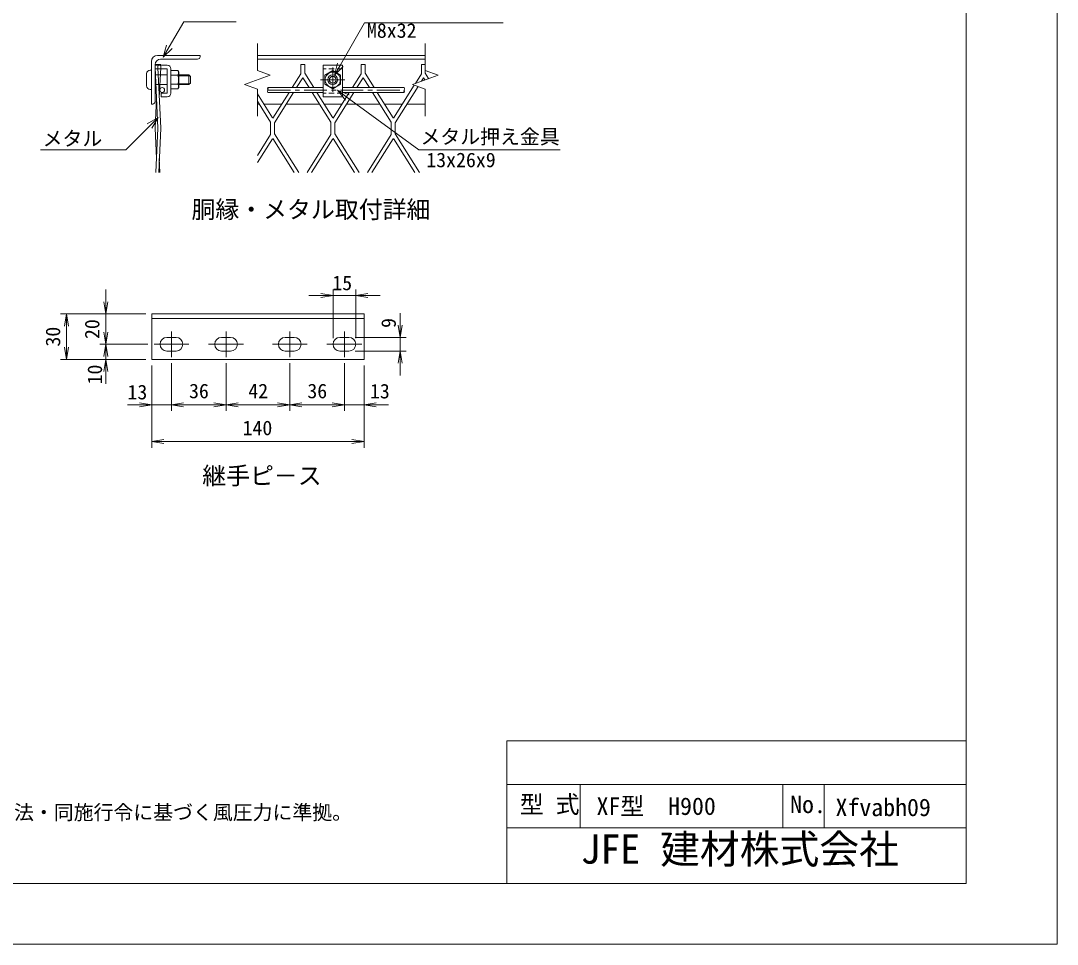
# Model space of a CAD drawing. Units: millimetres, scale not verified, with parts at other scales. Extents: x -4200 to 4200, y -2970 to 2970.
# Drawn here: x 784 to 4200, y -2970 to 74 of the extents above; entities that cross this region are included whole.
import ezdxf
from ezdxf.enums import TextEntityAlignment as Align

# ---------------------------------------------------------------- set-up
doc = ezdxf.new("R2010")
doc.units = ezdxf.units.MM
doc.header["$LTSCALE"] = 15
for name, pattern in [('CHAIN1', [8, 5, -1, 1, -1]), ('DASHED1', [1.8, 1.2, -0.6]), ('LONG_CHAIN', [21, 18, -1, 1, -1])]:
    doc.linetypes.add(name, pattern=pattern)
doc.layers.add('0-0_D-TTL-TXT', color=7, linetype='Continuous')
for name, color, linetype, lineweight in [('0-1_D-STR1', 1, 'Continuous', 9), ('0-2_D-BMK', 2, 'LONG_CHAIN', 9), ('0-3_D-STR-DIM', 7, 'Continuous', 9), ('0-7_D-STR3', 3, 'Continuous', 9), ('0-8_0', 7, 'Continuous', 9), ('0-9_D-STR-TXT', 7, 'Continuous', 9), ('0-B_D-TTL', 2, 'Continuous', 9), ('0-C_1', 7, 'Continuous', 9), ('0-D_4筋', 1, 'Continuous', 9), ('0-E_WAKU', 7, 'Continuous', 9)]:
    doc.layers.add(name, color=color, linetype=linetype, lineweight=lineweight)
doc.styles.add('ＭＳ ゴシック', font='')
doc.styles.get('ＭＳ ゴシック').set_extended_font_data('MS Gothic')

# ---------------------------------------------------------------- blocks, each defined once
blk = doc.blocks.new('_Open')
at = {"layer": '0-8_0'}
blk.add_line((-15, 2.5), (0, 0), dxfattribs=at)
blk.add_lwpolyline([(-15, -2.5), (0, 0), (-15, 0)], dxfattribs=at)
blk = doc.blocks.new('MLeader23')
at = {"layer": '0-8_0'}
blk.add_line((1253.23, -46.27), (1273.23, -11.63), dxfattribs=at)
for points in [[(1273.23, -11.63), (1320.94, 71.01), (1486.7, 71.01), (1493.9, 71.01)], [(1282.51, -16.99), (1253.23, -46.27), (1263.95, -6.27)]]:
    blk.add_lwpolyline(points, dxfattribs=at)
blk = doc.blocks.new('MLeader24')
at = {"layer": '0-8_0'}
blk.add_line((1236.15, -244.67), (1207.87, -272.95), dxfattribs=at)
for points in [[(1207.87, -272.95), (1129.61, -351.2), (856.13, -351.2), (848.93, -351.2)], [(1200.29, -265.37), (1236.15, -244.67), (1215.44, -280.53)]]:
    blk.add_lwpolyline(points, dxfattribs=at)
blk = doc.blocks.new('MLeader25')
at = {"layer": '0-9_D-STR-TXT'}
blk.add_line((1827.6, -155.13), (1859.89, -178.74), dxfattribs=at)
for points in [[(1853.56, -187.39), (1827.6, -155.13), (1866.21, -170.08)], [(1859.89, -178.74), (2096.16, -351.48), (2554.76, -351.48), (2561.96, -351.48)]]:
    blk.add_lwpolyline(points, dxfattribs=at)
blk = doc.blocks.new('MLeader26')
at = {"layer": '0-8_0'}
blk.add_line((1817.29, -105.78), (1837.15, -71.06), dxfattribs=at)
for points in [[(1837.15, -71.06), (1916.25, 67.18), (2366.01, 67.18), (2373.21, 67.18)], [(1846.45, -76.38), (1817.29, -105.78), (1827.85, -65.74)]]:
    blk.add_lwpolyline(points, dxfattribs=at)

msp = doc.modelspace()

# ---------------------------------------------------------------- linework, layer by layer
at = {"layer": '0-1_D-STR1'}
for p, q in [((1214.58, -60.46), (1214.58, -200.46)), ((1244.58, -52.46), (1366.58, -52.46)), ((1563.88, -40.46), (2117.09, -40.46)), ((1563.88, -52.46), (2117.09, -52.46)), ((1226.58, -192.46), (1226.58, -70.46)), ((1218.58, -200.46), (1214.58, -200.46)), ((1569.71, -200.46), (1563.88, -200.46)), ((1643.82, -200.46), (1584.82, -200.46)), ((1768.51, -200.46), (1658.93, -200.46)), ((1842.62, -200.46), (1783.62, -200.46)), ((1967.31, -200.46), (1857.73, -200.46)), ((2041.42, -200.46), (1982.42, -200.46)), ((2117.09, -200.46), (2056.53, -200.46))]:
    msp.add_line(p, q, dxfattribs=at)
msp.add_lwpolyline([(1234.58, -40.46), (1374.58, -40.46), (1374.58, -44.46)], dxfattribs=at)
for centre, radius, start, end in [((1234.58, -60.46), 20, 90, 179.99957), ((1244.58, -70.46), 18, 90, 179.99954), ((1366.58, -44.46), 8, 270, 0), ((1218.58, -192.46), 8, 270, 0)]:
    msp.add_arc(centre, radius, start, end, dxfattribs=at)
at = {"layer": '0-2_D-BMK'}
for p, q in [((1812.03, -80.46), (1812.03, -160.46)), ((1852.03, -120.46), (1772.03, -120.46)), ((1280.35, -949.83), (1280.35, -1034.83)), ((1460.35, -949.83), (1460.35, -1034.83)), ((1670.35, -949.83), (1670.35, -1034.83)), ((1850.35, -949.83), (1850.35, -1034.83)), ((1222.85, -992.33), (1337.85, -992.33)), ((1402.85, -992.33), (1517.85, -992.33)), ((1612.85, -992.33), (1727.85, -992.33)), ((1792.85, -992.33), (1907.85, -992.33))]:
    msp.add_line(p, q, dxfattribs=at)
at = {"layer": '0-3_D-STR-DIM'}
for p, q in [((1563.88, -0.46), (1563.88, -89.67)), ((2117.09, -0.46), (2117.09, -89.67)), ((1606.17, -105.06), (1563.88, -89.67)), ((1521.6, -135.85), (1606.17, -105.06)), ((1563.88, -151.24), (1521.6, -135.85)), ((1563.88, -151.24), (1563.88, -240.46)), ((2117.09, -151.24), (2117.09, -240.46)), ((1063.93, -852.33), (1063.93, -812.33)), ((1812.85, -972.33), (1812.85, -811.9)), ((1887.85, -972.33), (1887.85, -811.9)), ((1772.85, -831.9), (1732.85, -831.9)), ((1812.85, -831.9), (1887.85, -831.9)), ((1927.85, -831.9), (1967.85, -831.9)), ((1195.35, -892.33), (914.8, -892.33)), ((1195.35, -892.33), (1043.93, -892.33)), ((1063.93, -892.33), (1063.93, -992.33)), ((1063.93, -952.33), (1063.93, -912.33)), ((2033.83, -929.83), (2033.83, -889.83)), ((934.8, -932.33), (934.8, -1002.33)), ((1885.35, -969.83), (2053.83, -969.83)), ((2033.83, -969.83), (2033.83, -1014.83)), ((1202.85, -992.33), (1043.93, -992.33)), ((1202.85, -992.33), (1043.93, -992.33)), ((1063.93, -992.33), (1063.93, -1042.33)), ((1885.35, -1014.83), (2053.83, -1014.83)), ((1195.35, -1042.33), (914.8, -1042.33)), ((1195.35, -1042.33), (1043.93, -1042.33)), ((1063.93, -1032.33), (1063.93, -1072.33)), ((1280.35, -1054.83), (1280.35, -1211.5)), ((1280.35, -1054.83), (1280.35, -1211.5)), ((1460.35, -1054.83), (1460.35, -1211.5)), ((1460.35, -1054.83), (1460.35, -1211.5)), ((1670.35, -1054.83), (1670.35, -1211.5)), ((1670.35, -1054.83), (1670.35, -1211.5)), ((1850.35, -1054.83), (1850.35, -1211.5)), ((1850.35, -1054.83), (1850.35, -1211.5)), ((2033.83, -1054.83), (2033.83, -1094.83)), ((1063.93, -1082.33), (1063.93, -1122.33)), ((1215.35, -1062.33), (1215.35, -1211.5)), ((1215.35, -1062.33), (1215.35, -1333.17)), ((1915.35, -1062.33), (1915.35, -1211.5)), ((1915.35, -1062.33), (1915.35, -1333.17)), ((1175.35, -1191.5), (1135.35, -1191.5)), ((1215.35, -1191.5), (1280.35, -1191.5)), ((1320.35, -1191.5), (1360.35, -1191.5)), ((1320.35, -1191.5), (1420.35, -1191.5)), ((1500.35, -1191.5), (1630.35, -1191.5)), ((1710.35, -1191.5), (1810.35, -1191.5)), ((1810.35, -1191.5), (1770.35, -1191.5)), ((1850.35, -1191.5), (1915.35, -1191.5)), ((1955.35, -1191.5), (1995.35, -1191.5)), ((1255.35, -1313.17), (1875.35, -1313.17))]:
    msp.add_line(p, q, dxfattribs=at)
msp.add_lwpolyline([(2117.09, -151.24), (2074.8, -135.85), (2159.37, -105.06), (2117.09, -89.67)], dxfattribs=at)
at = {"layer": '0-7_D-STR3'}
for p, q in [((1198.58, -140.46), (1198.58, -100.46)), ((1210.58, -88.46), (1214.58, -88.46)), ((1266.58, -72.46), (1226.58, -72.46)), ((1226.58, -72.46), (1226.58, -84.46)), ((1264.58, -84.46), (1226.58, -84.46)), ((1266.58, -162.46), (1266.58, -86.46)), ((1278.58, -164.46), (1278.58, -84.46)), ((1278.58, -90.43), (1301.68, -90.43)), ((1278.58, -90.43), (1278.58, -150.48)), ((1301.68, -90.43), (1304.58, -95.46)), ((1304.58, -95.46), (1304.58, -145.46)), ((1780.03, -176.46), (1780.03, -72.46)), ((1812.03, -90.43), (1786.03, -105.44)), ((1838.03, -105.44), (1812.03, -90.43)), ((1266.58, -104.46), (1226.58, -104.46)), ((1266.58, -136.46), (1226.58, -136.46)), ((1278.58, -105.44), (1301.68, -105.44)), ((1278.58, -135.47), (1301.68, -135.47)), ((1304.58, -104.46), (1337.78, -104.46)), ((1304.58, -107.46), (1340.78, -107.46)), ((1304.58, -133.46), (1340.78, -133.46)), ((1304.58, -136.46), (1337.78, -136.46)), ((1337.78, -136.46), (1342.58, -131.66)), ((1342.58, -131.66), (1342.58, -109.26)), ((1786.03, -105.44), (1786.03, -135.47)), ((1786.03, -135.47), (1812.03, -150.48)), ((1812.03, -150.48), (1838.03, -135.47)), ((1838.03, -135.47), (1838.03, -105.44)), ((1210.58, -152.46), (1214.58, -152.46)), ((1264.58, -164.46), (1246.58, -164.46)), ((1246.58, -164.46), (1246.58, -176.46)), ((1278.58, -150.48), (1301.68, -150.48)), ((1301.68, -150.48), (1304.58, -145.46)), ((1266.58, -176.46), (1246.58, -176.46)), ((1844.03, -176.46), (1780.03, -176.46)), ((1215.35, -892.33), (1915.35, -892.33)), ((1215.35, -892.33), (1215.35, -1042.33)), ((1215.35, -907.33), (1915.35, -907.33)), ((1915.35, -892.33), (1915.35, -1042.33)), ((1265.35, -969.83), (1295.35, -969.83)), ((1445.35, -969.83), (1475.35, -969.83)), ((1655.35, -969.83), (1685.35, -969.83)), ((1835.35, -969.83), (1865.35, -969.83)), ((1265.35, -1014.83), (1295.35, -1014.83)), ((1445.35, -1014.83), (1475.35, -1014.83)), ((1655.35, -1014.83), (1685.35, -1014.83)), ((1835.35, -1014.83), (1865.35, -1014.83)), ((1215.35, -1042.33), (1915.35, -1042.33))]:
    msp.add_line(p, q, dxfattribs=at)
at = {"layer": '0-7_D-STR3', "linetype": 'DASHED1'}
for p, q in [((1844.03, -84.46), (1780.03, -84.46)), ((1844.03, -164.46), (1780.03, -164.46))]:
    msp.add_line(p, q, dxfattribs=at)
at = {"layer": '0-7_D-STR3'}
for points in [[(1844.03, -176.46), (1844.03, -72.46), (1780.03, -72.46)], [(1337.78, -136.46), (1337.78, -104.46), (1342.58, -109.26)]]:
    msp.add_lwpolyline(points, dxfattribs=at)
for radius in [25, 16, 11.2]:
    msp.add_circle((1812.03, -120.46), radius, dxfattribs=at)
for centre, radius, start, end in [((1210.58, -100.46), 12, 90, 180), ((1264.58, -86.46), 2, 360, 90), ((1266.58, -84.46), 12, 360, 90), ((1290.72, -97.94), 13.29, 325.61584, 34.38415), ((1254.33, -120.46), 49.68, 342.4121, 17.5879), ((1290.72, -142.97), 13.29, 325.61586, 34.38414), ((1210.58, -140.46), 12, 180, 270), ((1264.58, -162.46), 2, 270, 360), ((1266.58, -164.46), 12, 270, 360), ((1265.35, -992.33), 22.5, 90, 270), ((1295.35, -992.33), 22.5, 270, 90), ((1445.35, -992.33), 22.5, 90, 270), ((1475.35, -992.33), 22.5, 270, 90), ((1655.35, -992.33), 22.5, 90, 270), ((1685.35, -992.33), 22.5, 270, 90), ((1835.35, -992.33), 22.5, 90, 270), ((1865.35, -992.33), 22.5, 270, 90)]:
    msp.add_arc(centre, radius, start, end, dxfattribs=at)
at = {"layer": '0-8_0', "color": 4}
msp.add_line((1226.58, -70.46), (1244.98, -70.46), dxfattribs=at)
at = {"layer": '0-8_0', "color": 3}
for p, q in [((1226.58, -80.46), (1227.04, -70.46)), ((1226.58, -80.46), (1235.78, -280.46)), ((1235.78, -80.46), (1236.24, -70.46)), ((1235.78, -80.46), (1244.98, -280.46)), ((1244.98, -80.46), (1240.38, -180.46)), ((1244.98, -80.46), (1244.52, -70.46)), ((1231.18, -180.46), (1226.58, -280.46)), ((1231.18, -380.46), (1226.58, -280.46)), ((1229.1, -425.72), (1235.78, -280.46)), ((1238.3, -425.72), (1244.98, -280.46)), ((1242.47, -425.72), (1240.38, -380.46))]:
    msp.add_line(p, q, dxfattribs=at)
msp.add_circle((1249.59, -154.24), 8, dxfattribs=at)
at = {"layer": '0-8_0'}
for centre, start, end in [((1602.77, -150.46), 141.28128, 218.71872), ((1602.77, -158.46), 141.28128, 218.71872), ((1592.79, -150.46), 321.28128, 38.71872), ((2052.42, -158.46), 141.28128, 218.71872), ((2042.44, -150.46), 321.28128, 38.71872), ((2042.44, -158.46), 321.28128, 38.71872)]:
    msp.add_arc(centre, 6.39, start, end, dxfattribs=at)
at = {"layer": '0-B_D-TTL', "color": 7}
msp.add_lwpolyline([(-4199.89, -2970.01), (4200.11, -2970.01), (4200.11, 2969.99), (-4199.89, 2969.99)], close=True, dxfattribs=at)
at = {"layer": '0-B_D-TTL'}
msp.add_lwpolyline([(-3899.89, 2769.99), (3900.11, 2769.99), (3900.11, -2770.01), (-3899.89, -2770.01)], close=True, dxfattribs=at)
at = {"layer": '0-C_1'}
for p, q in [((1706.69, -100.91), (1677.93, -146.46)), ((1706.69, -70.46), (1706.69, -100.91)), ((1706.69, -70.46), (1719.49, -70.46)), ((1719.49, -70.46), (1719.49, -98.94)), ((1749.5, -146.46), (1719.49, -98.94)), ((1905.49, -100.91), (1876.73, -146.46)), ((1905.49, -70.46), (1905.49, -100.91)), ((1905.49, -70.46), (1918.29, -70.46)), ((1918.29, -70.46), (1918.29, -98.94)), ((1948.3, -146.46), (1918.29, -98.94)), ((2104.29, -100.91), (2084.44, -132.34)), ((2104.29, -70.46), (2104.29, -100.91)), ((2104.29, -70.46), (2117.09, -70.46)), ((2117.09, -70.46), (2117.09, -98.94)), ((2128.14, -116.43), (2117.09, -98.94)), ((1713.71, -113.72), (1693.04, -146.46)), ((1734.39, -146.46), (1713.71, -113.72)), ((1912.51, -113.72), (1891.84, -146.46)), ((1933.19, -146.46), (1912.51, -113.72)), ((2111.31, -113.72), (2104.06, -125.2)), ((2115.85, -120.91), (2111.31, -113.72)), ((1613.69, -246.14), (1563.88, -167.32)), ((1667.82, -162.46), (1614.25, -247.28)), ((1682.93, -162.46), (1620.09, -261.97)), ((1806.09, -259.93), (1744.5, -162.46)), ((1812.49, -246.14), (1759.61, -162.46)), ((1866.62, -162.46), (1813.05, -247.28)), ((1881.73, -162.46), (1818.89, -261.97)), ((2004.89, -259.93), (1943.3, -162.46)), ((2011.29, -246.14), (1958.41, -162.46)), ((2080.84, -138.04), (2011.85, -247.28)), ((2093.13, -142.52), (2017.69, -261.97)), ((1607.29, -259.93), (1563.88, -191.23)), ((1607.29, -259.93), (1607.29, -300.98)), ((1620.09, -261.97), (1620.09, -298.94)), ((1806.09, -259.93), (1806.09, -300.98)), ((1818.89, -261.97), (1818.89, -298.94)), ((2004.89, -259.93), (2004.89, -300.98)), ((2017.69, -261.97), (2017.69, -298.94)), ((1563.88, -369.68), (1607.29, -300.98)), ((1620.09, -298.94), (1700.18, -425.72)), ((1727.28, -425.72), (1806.09, -300.98)), ((1818.89, -298.94), (1898.98, -425.72)), ((1926.08, -425.72), (2004.89, -300.98)), ((2017.69, -298.94), (2097.78, -425.72)), ((1563.88, -393.59), (1613.69, -314.77)), ((1614.26, -313.63), (1685.07, -425.72)), ((1742.39, -425.72), (1812.49, -314.77)), ((1813.06, -313.63), (1883.87, -425.72)), ((1941.19, -425.72), (2011.29, -314.77)), ((2011.86, -313.63), (2082.67, -425.72))]:
    msp.add_line(p, q, dxfattribs=at)
at = {"layer": '0-D_4筋'}
for p, q in [((1597.78, -146.46), (1780.03, -146.46)), ((1597.78, -162.46), (1780.03, -162.46)), ((1844.03, -146.46), (2047.43, -146.46)), ((1844.03, -162.46), (2047.43, -162.46))]:
    msp.add_line(p, q, dxfattribs=at)
at = {"layer": '0-D_4筋', "color": 2, "linetype": 'CHAIN1'}
msp.add_line((1597.78, -154.46), (2047.43, -154.46), dxfattribs=at)
at = {"layer": '0-E_WAKU'}
for p, q in [((2385.66, -2299.94), (3900.11, -2299.94)), ((2385.66, -2770.01), (2385.66, -2299.94)), ((2385.66, -2443.19), (3900.11, -2443.19)), ((2627.83, -2586.44), (2627.83, -2443.19)), ((3295.3, -2586.44), (3295.3, -2443.19)), ((3431.38, -2586.44), (3431.38, -2443.19)), ((2385.66, -2586.44), (3900.11, -2586.44))]:
    msp.add_line(p, q, dxfattribs=at)

# ---------------------------------------------------------------- block references
at = {"layer": '0-3_D-STR-DIM', "xscale": 2.666667, "yscale": 2.666667}
for p, rotation in [((1063.93, -892.33), 270), ((1887.85, -831.9), 180), ((934.8, -892.33), 90), ((1063.93, -992.33), 270), ((2033.83, -969.83), 270), ((934.8, -1042.33), 270), ((1063.93, -992.33), 90), ((2033.83, -1014.83), 90), ((1063.93, -1042.33), 90), ((1280.35, -1191.5), 180), ((1280.35, -1191.5), 180), ((1460.35, -1191.5), 180), ((1670.35, -1191.5), 180), ((1915.35, -1191.5), 180), ((1215.35, -1313.17), 180)]:
    msp.add_blockref('_Open', p, dxfattribs=dict(at, rotation=rotation))
for p in [(1812.85, -831.9), (1215.35, -1191.5), (1460.35, -1191.5), (1670.35, -1191.5), (1850.35, -1191.5), (1850.35, -1191.5), (1915.35, -1313.17)]:
    msp.add_blockref('_Open', p, dxfattribs=at)
at = {"layer": '0-8_0'}
for name in ['MLeader23', 'MLeader26', 'MLeader24']:
    msp.add_blockref(name, (0, 0), dxfattribs=at)
at = {"layer": '0-9_D-STR-TXT'}
msp.add_blockref('MLeader25', (0, 0), dxfattribs=at)

# ---------------------------------------------------------------- texts
at = {"layer": '0-0_D-TTL-TXT', "style": 'ＭＳ ゴシック'}
for s, height, p in [('胴縁・メタル取付詳細', 57.73, (1346.37, -594.23)), ('継手ピ－ス', 57.73, (1381.72, -1471.77)), ('型 式', 57.73, (2428.41, -2555.03)), ('XF型\u3000H900', 57.73, (2681.49, -2561)), ('No.', 57.73, (3319.65, -2555.03)), ('Xfvabh09', 57.73, (3469.25, -2564.95)), ('（設計条件）風荷重：昭和57年改正 建築基準法・同施行令に基づく風圧力に準拠。', 48.06, (-582.34, -2573.61)), ('JFE 建材株式会社', 96.22, (2628.96, -2733.24))]:
    msp.add_text(s, height=height, dxfattribs=at).set_placement(p, align=Align.BOTTOM_LEFT)
at = {"layer": '0-3_D-STR-DIM', "style": 'ＭＳ ゴシック'}
for s, p in [('15', (1810.45, -828.47)), ('13', (1135.26, -1188.29)), ('36', (1338.25, -1184.75)), ('42', (1533.63, -1184.75)), ('36', (1728.25, -1184.75)), ('13', (1934.56, -1185.24)), ('140', (1514.7, -1306.42))]:
    msp.add_text(s, height=48.06, dxfattribs=at).set_placement(p, align=Align.BOTTOM_LEFT)
for s, p in [('20', (1057.18, -975.08)), ('9', (2034.44, -938.52)), ('30', (928.06, -999.95)), ('10', (1066.04, -1124.71))]:
    msp.add_text(s, height=48.06, rotation=90, dxfattribs=at).set_placement(p, align=Align.BOTTOM_LEFT)
at = {"layer": '0-9_D-STR-TXT', "style": 'ＭＳ ゴシック'}
for s, p in [('M8x32', (1924.61, 3.41)), ('メタル', (855.7, -352.52)), ('メタル押え金具', (2101.08, -346.51)), ('13x26x9', (2120.27, -423.15))]:
    msp.add_text(s, height=48.06, dxfattribs=at).set_placement(p, align=Align.BOTTOM_LEFT)

doc.saveas('drawing.dxf')
